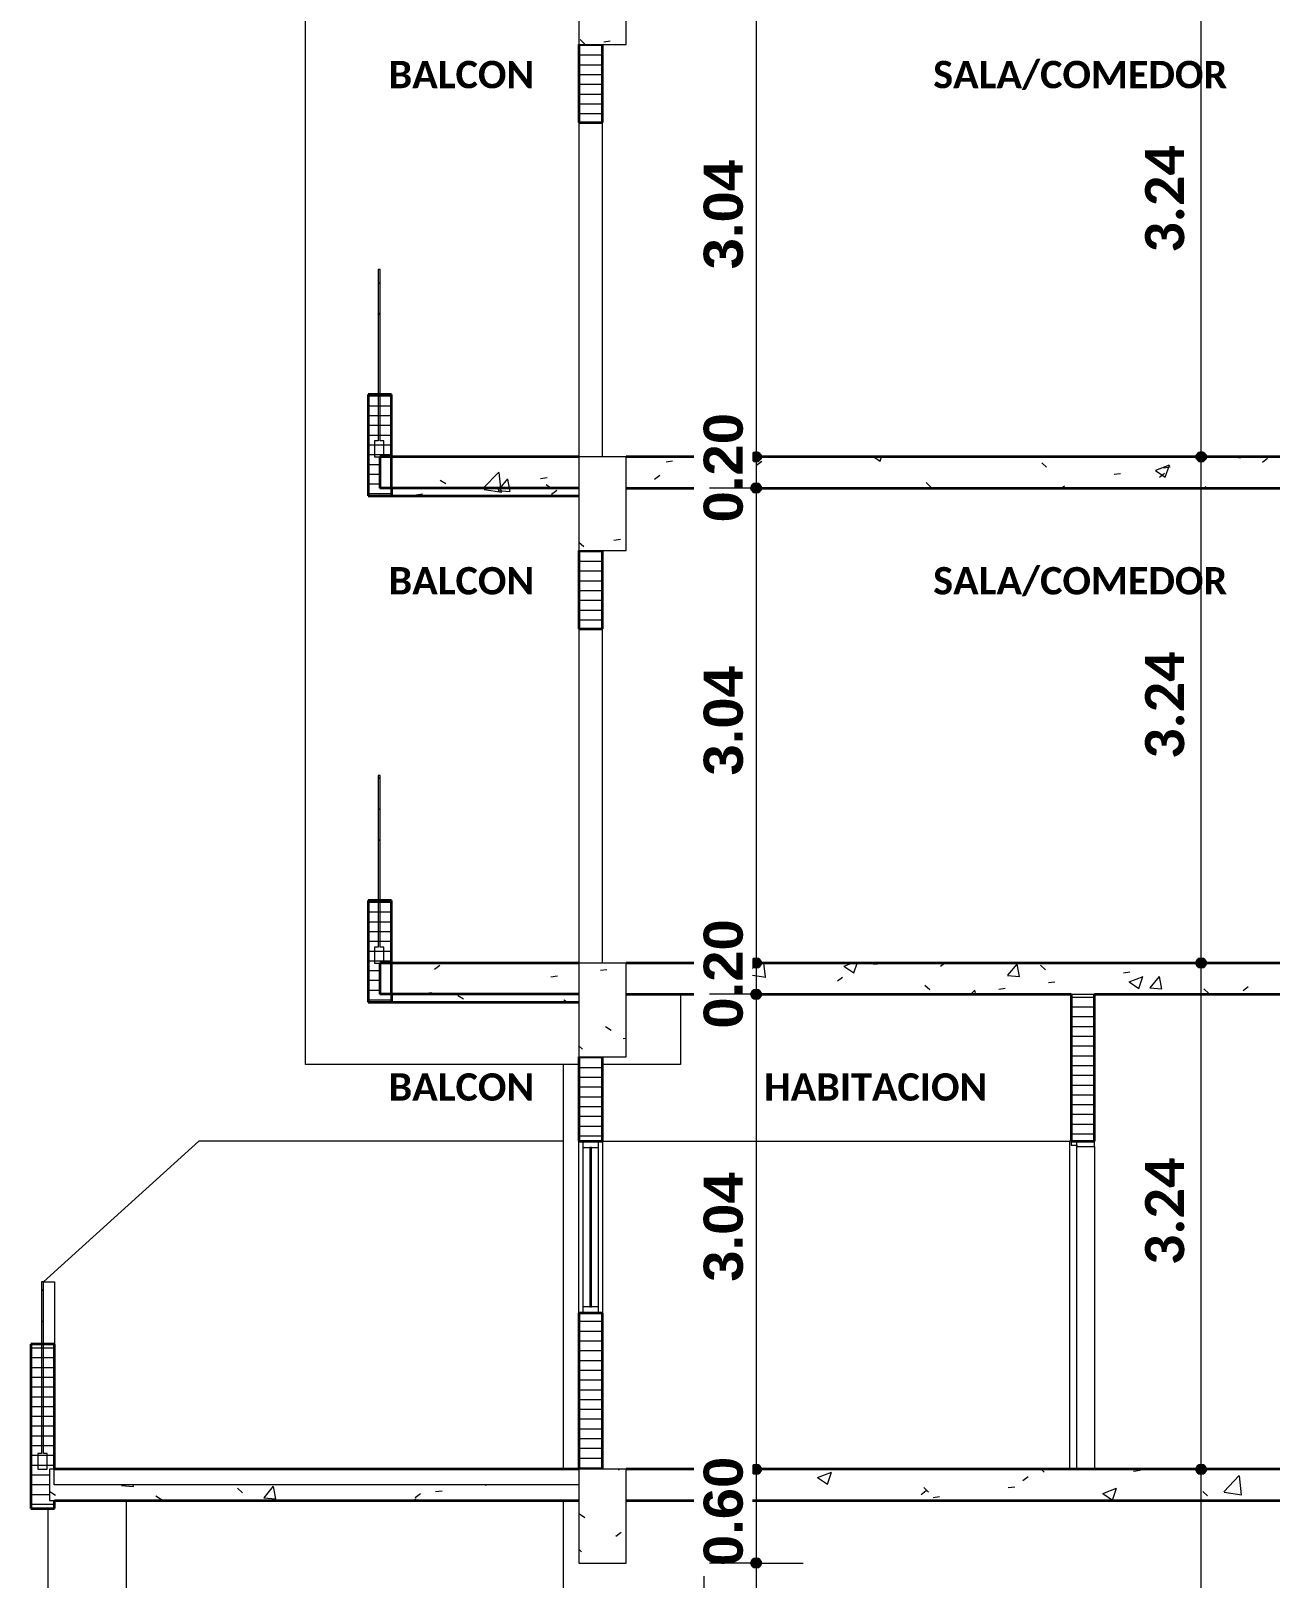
# Model space of a CAD drawing. Header units: metres. Extents: x -144 to 1000, y -717 to 29.
# Drawn here: x 218.7 to 226.64, y -646.76 to -636.86 of the extents above; entities that cross this region are included whole.
import ezdxf

# ---------------------------------------------------------------- set-up
doc = ezdxf.new("R2010")
doc.units = ezdxf.units.M
doc.layers.get('0').update_dxf_attribs({"color": 1})
for name, color, linetype, lineweight in [('A-ANNO-DIMS', 1, 'Continuous', 9), ('A-DETL-GENF', 1, 'Continuous', 9), ('A-DETL-THIN', 1, 'Continuous', 9), ('A-DOOR', 1, 'Continuous', 9), ('A-DOOR-FRAM', 1, 'Continuous', 9), ('A-FLOR', 2, 'Continuous', 9), ('A-FLOR-HRAL', 1, 'Continuous', 9), ('A-FLOR-MCUT', 7, 'Continuous', 9), ('A-FLOR-PATT', 8, 'Continuous', 50), ('A-GENM', 1, 'Continuous', 9), ('A-GLAZ', 1, 'Continuous', 9), ('A-WALL', 4, 'Continuous', 9), ('G-ANNO-TEXT', 2, 'Continuous', 9), ('I-FURN', 2, 'Continuous', 9), ('S-COLS', 7, 'Continuous', 9)]:
    doc.layers.add(name, color=color, linetype=linetype, lineweight=lineweight)
doc.layers.add('A-WALL-PATT', color=7, linetype='Continuous', lineweight=35, true_color=0x9c9c9c)
doc.styles.add('Arial Black_B', font='ariblk.ttf', dxfattribs={"width": 0.9, "height": 0.1875})
doc.styles.add('Calibri_B', font='calibrib.ttf', dxfattribs={"height": 0.165})
doc.styles.add('Calibri_B_1', font='calibrib.ttf', dxfattribs={"height": 0.135})
pattern_1 = [(45, (230.7434, -649.9904), (-0.561266, 0.561266), []), (45, (230.9414, -649.9904), (0, 1.122532), []), (45, (230.5444, -649.9904), (0, 1.122532), [])]

# ---------------------------------------------------------------- blocks, each defined once
blk = doc.blocks.new('ololo')
at = {"layer": 'A-ANNO-DIMS', "lineweight": 25, "true_color": 0x008000}
h = blk.add_hatch(color=96, dxfattribs=at)
edge = h.paths.add_edge_path()
edge.add_arc((223.3459, -639.5854), 0.0312, 0, 360)
h = blk.add_hatch(color=96, dxfattribs=at)
edge = h.paths.add_edge_path()
edge.add_arc((223.3459, -639.5854), 0.0312, 0, 360)
at = {"layer": 'A-ANNO-DIMS', "lineweight": 25}
h = blk.add_hatch(color=256, dxfattribs=at)
edge = h.paths.add_edge_path()
edge.add_arc((226.1945, -639.5854), 0.0313, 0, 360)
h = blk.add_hatch(color=256, dxfattribs=at)
edge = h.paths.add_edge_path()
edge.add_arc((226.1945, -639.5854), 0.0313, 0, 360)
at = {"layer": 'A-ANNO-DIMS', "lineweight": 25, "true_color": 0x008000}
h = blk.add_hatch(color=96, dxfattribs=at)
edge = h.paths.add_edge_path()
edge.add_arc((223.3459, -639.7854), 0.0312, 0, 360)
h = blk.add_hatch(color=96, dxfattribs=at)
edge = h.paths.add_edge_path()
edge.add_arc((223.3459, -642.8254), 0.0312, 0, 360)
h = blk.add_hatch(color=96, dxfattribs=at)
edge = h.paths.add_edge_path()
edge.add_arc((223.3459, -642.8254), 0.0312, 0, 360)
at = {"layer": 'A-ANNO-DIMS', "lineweight": 25}
h = blk.add_hatch(color=256, dxfattribs=at)
edge = h.paths.add_edge_path()
edge.add_arc((226.1945, -642.8254), 0.0313, 0, 360)
h = blk.add_hatch(color=256, dxfattribs=at)
edge = h.paths.add_edge_path()
edge.add_arc((226.1945, -642.8254), 0.0313, 0, 360)
at = {"layer": 'A-ANNO-DIMS', "lineweight": 25, "true_color": 0x008000}
h = blk.add_hatch(color=96, dxfattribs=at)
edge = h.paths.add_edge_path()
edge.add_arc((223.3459, -643.0254), 0.0312, 0, 360)
h = blk.add_hatch(color=96, dxfattribs=at)
edge = h.paths.add_edge_path()
edge.add_arc((223.3459, -646.0654), 0.0312, 0, 360)
h = blk.add_hatch(color=96, dxfattribs=at)
edge = h.paths.add_edge_path()
edge.add_arc((223.3459, -646.0654), 0.0312, 0, 360)
at = {"layer": 'A-ANNO-DIMS', "lineweight": 25}
h = blk.add_hatch(color=256, dxfattribs=at)
edge = h.paths.add_edge_path()
edge.add_arc((226.1945, -646.0654), 0.0313, 0, 360)
h = blk.add_hatch(color=256, dxfattribs=at)
edge = h.paths.add_edge_path()
edge.add_arc((226.1945, -646.0654), 0.0313, 0, 360)
at = {"layer": 'A-ANNO-DIMS', "lineweight": 25, "true_color": 0x008000}
h = blk.add_hatch(color=96, dxfattribs=at)
edge = h.paths.add_edge_path()
edge.add_arc((223.3459, -646.6654), 0.0312, 0, 360)
at = {"layer": 'A-FLOR-HRAL', "true_color": 0x808080}
h = blk.add_hatch(dxfattribs=at)
h.set_pattern_fill('FP_6', color=8, style=0, pattern_type=2)
h.set_pattern_definition(pattern_1)
h.paths.add_polyline_path([(220.9376, -639.1854), (220.9366, -638.3854), (220.9256, -638.3854), (220.9256, -639.1854), (220.9366, -639.1854)])
h = blk.add_hatch(dxfattribs=at)
h.set_pattern_fill('FP_6', color=8, style=0, pattern_type=2)
h.set_pattern_definition(pattern_1)
h.paths.add_polyline_path([(220.9376, -642.4254), (220.9366, -641.6254), (220.9256, -641.6254), (220.9256, -642.4254), (220.9366, -642.4254)])
h = blk.add_hatch(dxfattribs=at)
h.set_pattern_fill('FP_6', color=8, style=0, pattern_type=2)
h.set_pattern_definition(pattern_1)
h.paths.add_polyline_path([(218.7835, -645.2654), (218.7835, -644.8654), (218.7715, -644.8654), (218.7715, -645.2654), (218.7759, -645.2654)])
at = {"layer": 'A-ANNO-DIMS'}
for p, q in [((226.1945, -639.5854), (226.1945, -636.3454)), ((226.1945, -639.5854), (225.8945, -639.5854)), ((226.1945, -639.5854), (225.8945, -639.5854)), ((226.1945, -642.8254), (226.1945, -639.5854)), ((226.1945, -639.5854), (226.4945, -639.5854)), ((226.1945, -639.5854), (226.4945, -639.5854)), ((226.1945, -642.8254), (225.8945, -642.8254)), ((226.1945, -642.8254), (225.8945, -642.8254)), ((226.1945, -646.0654), (226.1945, -642.8254)), ((226.1945, -642.8254), (226.4945, -642.8254)), ((226.1945, -642.8254), (226.4945, -642.8254)), ((226.1945, -646.0654), (225.8945, -646.0654)), ((226.1945, -646.0654), (225.8945, -646.0654)), ((226.1945, -649.2686), (226.1945, -646.0654)), ((226.1945, -646.0654), (226.4945, -646.0654)), ((226.1945, -646.0654), (226.4945, -646.0654))]:
    blk.add_line(p, q, dxfattribs=at)
at = {"layer": 'A-ANNO-DIMS', "color": 96, "true_color": 0x008000}
for p, q in [((223.3459, -636.5454), (223.3459, -639.5854)), ((223.3459, -639.5854), (223.0459, -639.5854)), ((223.3459, -639.5854), (223.0459, -639.5854)), ((223.3459, -639.5854), (223.6459, -639.5854)), ((223.3459, -639.5854), (223.3459, -639.7854)), ((223.3459, -639.5854), (223.6459, -639.5854)), ((223.3459, -639.7854), (223.0459, -639.7854)), ((223.3459, -639.7854), (223.6459, -639.7854)), ((223.3459, -642.8254), (223.0459, -642.8254)), ((223.3459, -642.8254), (223.0459, -642.8254)), ((223.3459, -642.8254), (223.6459, -642.8254)), ((223.3459, -642.8254), (223.3459, -643.0254)), ((223.3459, -642.8254), (223.6459, -642.8254)), ((223.3459, -643.0254), (223.0459, -643.0254)), ((223.3459, -643.0254), (223.6459, -643.0254)), ((223.3459, -646.0654), (223.0459, -646.0654)), ((223.3459, -646.0654), (223.0459, -646.0654)), ((223.3459, -646.0654), (223.6459, -646.0654)), ((223.3459, -646.0654), (223.3459, -646.6654)), ((223.3459, -646.0654), (223.6459, -646.0654)), ((223.3459, -646.6654), (223.0459, -646.6654)), ((223.3459, -646.6654), (223.6459, -646.6654))]:
    blk.add_line(p, q, dxfattribs=at)
at = {"layer": 'A-ANNO-DIMS', "color": 96, "lineweight": 25, "true_color": 0x008000}
for centre in [(223.3459, -639.5854), (223.3459, -639.5854), (223.3459, -639.7854), (223.3459, -642.8254), (223.3459, -642.8254), (223.3459, -643.0254), (223.3459, -646.0654), (223.3459, -646.0654), (223.3459, -646.6654)]:
    blk.add_circle(centre, 0.0312, dxfattribs=at)
at = {"layer": 'A-ANNO-DIMS', "lineweight": 25}
for centre in [(226.1945, -639.5854), (226.1945, -639.5854), (226.1945, -642.8254), (226.1945, -642.8254), (226.1945, -646.0654), (226.1945, -646.0654)]:
    blk.add_circle(centre, 0.0313, dxfattribs=at)
at = {"layer": 'A-DETL-GENF'}
for p, q in [((222.219, -636.9151), (222.2499, -636.9434)), ((222.3696, -636.9283), (222.4111, -636.9229)), ((222.2115, -640.1315), (222.2424, -640.1598)), ((222.4353, -640.1181), (222.4768, -640.1126)), ((222.3483, -642.8711), (222.3898, -642.8656)), ((222.3817, -643.2313), (222.4171, -643.2538)), ((222.4952, -643.3087), (222.5126, -643.3064)), ((222.2114, -643.3546), (222.2349, -643.3762)), ((222.4638, -646.0704), (222.4703, -646.0654)), ((222.2143, -646.3507), (222.2497, -646.3733)), ((222.4483, -646.4932), (222.4816, -646.4677)), ((222.2104, -646.577), (222.2274, -646.5926))]:
    blk.add_line(p, q, dxfattribs=at)
at = {"layer": 'A-DETL-THIN'}
for p, q in [((222.2104, -636.3454), (222.2104, -636.9454)), ((222.5126, -636.9454), (222.5126, -636.3454)), ((222.2104, -636.9454), (222.5126, -636.9454)), ((222.5126, -639.5854), (222.2104, -639.5854)), ((222.2104, -639.5854), (222.2104, -640.1854)), ((222.5126, -640.1854), (222.5126, -639.5854)), ((222.2104, -640.1854), (222.5126, -640.1854)), ((222.5126, -642.8254), (222.2104, -642.8254)), ((222.2104, -642.8254), (222.2104, -643.4254)), ((222.5126, -643.4254), (222.5126, -642.8254)), ((222.2104, -643.4254), (222.5126, -643.4254)), ((222.5126, -646.0654), (222.2104, -646.0654)), ((222.2104, -646.0654), (222.2104, -646.6654)), ((222.5126, -646.6654), (222.5126, -646.0654)), ((222.2104, -646.6654), (222.5126, -646.6654))]:
    blk.add_line(p, q, dxfattribs=at)
at = {"layer": 'A-DOOR', "lineweight": 15}
for p, q in [((225.3976, -643.9654), (225.3526, -643.9654)), ((225.3526, -643.9654), (225.3526, -646.0654)), ((225.3976, -646.0654), (225.3976, -643.9654)), ((225.3526, -646.0654), (225.3976, -646.0654))]:
    blk.add_line(p, q, dxfattribs=at)
at = {"layer": 'A-DOOR-FRAM', "lineweight": 15}
for p, q in [((222.3615, -637.4454), (222.2115, -637.4454)), ((222.2115, -637.4454), (222.2115, -639.5854)), ((222.3615, -639.5854), (222.3615, -637.4454)), ((222.3615, -640.6854), (222.2115, -640.6854)), ((222.2115, -640.6854), (222.2115, -642.8254)), ((222.3615, -642.8254), (222.3615, -640.6854)), ((225.5126, -643.9654), (225.3626, -643.9654)), ((225.3626, -643.9654), (225.3626, -643.9904)), ((225.3626, -643.9904), (225.3976, -643.9904)), ((225.3976, -643.9904), (225.3976, -644.0004)), ((225.3976, -644.0004), (225.5126, -644.0004)), ((225.5126, -644.0004), (225.5126, -643.9654))]:
    blk.add_line(p, q, dxfattribs=at)
at = {"layer": 'A-DOOR-FRAM'}
blk.add_line((225.5126, -644.0004), (225.5126, -646.0654), dxfattribs=at)
at = {"layer": 'A-FLOR', "lineweight": 35}
for p, q in [((222.2104, -639.5854), (220.9366, -639.5854)), ((220.9366, -639.5854), (220.9366, -639.7854)), ((229.8104, -639.5854), (222.5126, -639.5854)), ((222.2104, -639.7854), (220.9366, -639.7854)), ((221.0116, -639.7854), (221.0116, -639.8354)), ((221.0116, -639.8354), (222.2104, -639.8354)), ((222.5126, -639.7854), (228.1116, -639.7854)), ((222.2104, -642.8254), (220.9366, -642.8254)), ((220.9366, -642.8254), (220.9366, -643.0254)), ((229.8104, -642.8254), (222.5126, -642.8254)), ((222.2104, -643.0254), (220.9366, -643.0254)), ((221.0116, -643.0254), (221.0116, -643.0754)), ((222.5126, -643.0254), (225.3626, -643.0254)), ((225.5126, -643.0254), (228.7616, -643.0254)), ((221.0116, -643.0754), (222.2104, -643.0754)), ((222.2104, -646.0654), (218.8525, -646.0654)), ((229.8104, -646.0654), (222.5126, -646.0654)), ((218.853, -646.2654), (222.2104, -646.2654)), ((222.5126, -646.2654), (229.8104, -646.2654))]:
    blk.add_line(p, q, dxfattribs=at)
at = {"layer": 'A-FLOR-HRAL'}
for p, q in [((220.9256, -638.3854), (220.9256, -639.4834)), ((220.9376, -638.3854), (220.9256, -638.3854)), ((220.9376, -639.4834), (220.9376, -638.3854)), ((220.9256, -639.4834), (220.9016, -639.4834)), ((220.9016, -639.4834), (220.9016, -639.5854)), ((220.9616, -639.4834), (220.9376, -639.4834)), ((220.9616, -639.5854), (220.9616, -639.4834)), ((220.9016, -639.5854), (220.9616, -639.5854)), ((220.9256, -641.6254), (220.9256, -642.7234)), ((220.9376, -641.6254), (220.9256, -641.6254)), ((220.9376, -642.7234), (220.9376, -641.6254)), ((220.9256, -642.7234), (220.9016, -642.7234)), ((220.9016, -642.7234), (220.9016, -642.8254)), ((220.9616, -642.7234), (220.9376, -642.7234)), ((220.9616, -642.8254), (220.9616, -642.7234)), ((220.9016, -642.8254), (220.9616, -642.8254)), ((218.7715, -644.8654), (218.7715, -645.9634)), ((218.7835, -644.8654), (218.7715, -644.8654)), ((218.7835, -645.9634), (218.7835, -644.8654)), ((218.7715, -645.9634), (218.7475, -645.9634)), ((218.7475, -645.9634), (218.7475, -646.0654)), ((218.8075, -645.9634), (218.7835, -645.9634)), ((218.8075, -646.0654), (218.8075, -645.9634)), ((218.7475, -646.0654), (218.8075, -646.0654))]:
    blk.add_line(p, q, dxfattribs=at)
at = {"layer": 'A-FLOR-MCUT'}
for p, q in [((225.3626, -643.0254), (225.5126, -643.0254)), ((218.8525, -646.0654), (218.8215, -646.0654)), ((218.8215, -646.0654), (218.8215, -646.2654)), ((218.8525, -646.1654), (218.8525, -646.0654)), ((222.2104, -646.1654), (218.8525, -646.1654)), ((218.8215, -646.2654), (218.853, -646.2654))]:
    blk.add_line(p, q, dxfattribs=at)
at = {"layer": 'A-FLOR-PATT', "color": 8, "lineweight": 5, "true_color": 0x828282}
for p, q in [((222.7694, -639.6172), (222.8109, -639.6117)), ((223.3476, -639.6392), (223.3809, -639.6137)), ((224.0993, -639.5854), (224.1399, -639.6127)), ((224.1398, -639.613), (224.149, -639.5854)), ((225.1741, -639.623), (225.205, -639.6513)), ((225.9018, -639.6718), (225.965, -639.7144)), ((225.9032, -639.6713), (225.9921, -639.6372)), ((225.9539, -639.6549), (225.9954, -639.6494)), ((225.9649, -639.7147), (225.9907, -639.638)), ((226.4349, -639.5916), (226.4764, -639.5861)), ((226.5864, -639.6196), (226.6196, -639.5941)), ((221.323, -639.7339), (221.3583, -639.7564)), ((221.5989, -639.7852), (221.6973, -639.6826)), ((221.7111, -639.7852), (221.6996, -639.6865)), ((221.7064, -639.7852), (221.7568, -639.7252)), ((221.766, -639.7852), (221.7553, -639.7273)), ((221.966, -639.723), (222.0075, -639.7175)), ((222.0009, -639.7625), (222.0363, -639.7851)), ((222.6954, -639.7288), (222.7286, -639.7033)), ((224.4335, -639.7501), (224.4644, -639.7784)), ((225.2993, -639.7854), (225.3186, -639.7705)), ((225.637, -639.6966), (225.6785, -639.6911)), ((225.9269, -639.7147), (225.9601, -639.6892)), ((226.2191, -639.7747), (226.2308, -639.7854)), ((221.1685, -639.828), (221.21, -639.8225)), ((221.485, -639.7863), (221.492, -639.7854)), ((221.4931, -639.7852), (221.5266, -639.7808)), ((221.5984, -639.7857), (221.5988, -639.7854)), ((221.604, -639.7942), (221.7169, -639.8117)), ((221.6939, -639.8), (221.7698, -639.8066)), ((221.6955, -639.7981), (221.7062, -639.7854)), ((221.7136, -639.8071), (221.7111, -639.7854)), ((221.77, -639.8069), (221.766, -639.7854)), ((222.036, -639.8238), (222.0692, -639.7983)), ((221.2864, -642.8646), (221.3196, -642.8391)), ((223.291, -642.8921), (223.355, -642.8254)), ((223.4059, -642.9127), (223.3957, -642.8254)), ((223.9077, -642.8442), (223.9709, -642.8869)), ((223.9082, -642.8441), (223.9569, -642.8254)), ((223.9708, -642.8871), (223.9915, -642.8254)), ((224.0461, -642.8254), (224.1203, -642.8319)), ((224.1204, -642.8321), (224.1192, -642.8254)), ((224.5251, -642.845), (224.5507, -642.8254)), ((224.9564, -642.9036), (225.0177, -642.8306)), ((225.0314, -642.9119), (225.0167, -642.8322)), ((225.1666, -642.8394), (225.1975, -642.8677)), ((222.0315, -642.9128), (222.0731, -642.9073)), ((223.2954, -642.8981), (223.4083, -642.9156)), ((223.8656, -642.9401), (223.8989, -642.9146)), ((224.9553, -642.9049), (225.0312, -642.9116)), ((225.2162, -642.9504), (225.2577, -642.945)), ((225.6972, -642.8871), (225.7387, -642.8816)), ((225.7336, -642.9457), (225.8225, -642.9116)), ((225.7959, -642.9889), (225.8217, -642.9121)), ((225.8674, -642.9833), (225.9286, -642.9103)), ((225.9423, -642.9916), (225.9276, -642.912)), ((221.2283, -643.0185), (221.2699, -643.0131)), ((221.436, -643.032), (221.4713, -643.0546)), ((223.2241, -643.0214), (223.2574, -642.9959)), ((224.426, -642.9665), (224.4569, -642.9948)), ((224.7209, -643.0254), (224.7457, -642.9995)), ((224.7499, -643.0254), (224.7472, -643.0023)), ((224.8991, -642.9922), (224.9407, -642.9867)), ((225.7329, -642.946), (225.796, -642.9886)), ((225.8662, -642.9846), (225.9422, -642.9913)), ((226.2116, -642.9911), (226.2425, -643.0194)), ((226.4629, -643.0018), (226.4961, -642.9763)), ((222.1139, -643.0607), (222.137, -643.0754)), ((223.7385, -646.1185), (223.8274, -646.0844)), ((223.8018, -646.1613), (223.8275, -646.0846)), ((225.0538, -646.1377), (225.087, -646.1122)), ((225.1696, -646.0654), (225.19, -646.0841)), ((225.7622, -646.077), (225.8037, -646.0715)), ((226.3394, -646.209), (226.4383, -646.1059)), ((226.4534, -646.2284), (226.4394, -646.1078)), ((218.8246, -646.2075), (218.8599, -646.2301)), ((219.2837, -646.1682), (219.3596, -646.1748)), ((219.2842, -646.1677), (219.2861, -646.1654)), ((219.3597, -646.175), (219.358, -646.1654)), ((220.0262, -646.1872), (220.0571, -646.2155)), ((220.1951, -646.2473), (220.2564, -646.1744)), ((220.2707, -646.2548), (220.256, -646.1751)), ((221.2937, -646.2083), (221.3353, -646.2029)), ((221.6106, -646.1666), (221.6201, -646.1654)), ((221.8043, -646.1655), (221.8045, -646.1654)), ((223.7388, -646.1184), (223.8019, -646.161)), ((224.4015, -646.2272), (224.4348, -646.2017)), ((224.4185, -646.1829), (224.4494, -646.2112)), ((224.9595, -646.1827), (225.001, -646.1772)), ((225.5639, -646.2201), (225.6528, -646.186)), ((225.6269, -646.263), (225.6527, -646.1863)), ((226.2041, -646.2075), (226.235, -646.2358)), ((226.3418, -646.2122), (226.4548, -646.2297)), ((219.5025, -646.2362), (219.5379, -646.2587)), ((220.1805, -646.2648), (220.1813, -646.2654)), ((220.1947, -646.2479), (220.2706, -646.2545)), ((221.1578, -646.2654), (221.1673, -646.2541)), ((221.1629, -646.2468), (221.1961, -646.2213)), ((221.1688, -646.2654), (221.1669, -646.2549)), ((224.4785, -646.246), (224.52, -646.2405)), ((225.5639, -646.2201), (225.6271, -646.2627))]:
    blk.add_line(p, q, dxfattribs=at)
at = {"layer": 'A-GENM'}
blk.add_line((222.3615, -643.9654), (225.3526, -643.9654), dxfattribs=at)
at = {"layer": 'A-GLAZ', "lineweight": 15}
for p, q in [((222.3365, -643.9654), (222.2365, -643.9654)), ((222.2365, -643.9654), (222.2365, -644.0054)), ((222.2365, -644.0054), (222.3365, -644.0054)), ((222.2915, -644.0054), (222.2815, -644.0054)), ((222.2815, -644.0054), (222.2815, -645.0254)), ((222.2915, -645.0254), (222.2915, -644.0054)), ((222.3365, -644.0054), (222.3365, -643.9654)), ((222.2365, -645.0254), (222.2365, -645.0654)), ((222.3365, -645.0254), (222.2365, -645.0254)), ((222.2365, -645.0654), (222.3365, -645.0654)), ((222.2815, -645.0254), (222.2915, -645.0254)), ((222.3365, -645.0654), (222.3365, -645.0254))]:
    blk.add_line(p, q, dxfattribs=at)
at = {"layer": 'A-GLAZ'}
for p, q in [((222.2365, -644.0054), (222.2365, -645.0254)), ((222.3365, -645.0254), (222.3365, -644.0054))]:
    blk.add_line(p, q, dxfattribs=at)
at = {"layer": 'A-WALL'}
for p, q in [((220.4616, -643.4754), (220.4616, -610.4254)), ((222.8616, -643.0254), (222.8616, -643.4754)), ((222.2115, -643.4754), (220.4616, -643.4754)), ((222.8616, -643.4754), (222.3615, -643.4754)), ((219.778, -643.9654), (218.7835, -644.8654)), ((222.1116, -643.9654), (219.778, -643.9654)), ((222.2115, -645.0654), (222.2115, -643.9654)), ((222.3615, -643.9654), (222.3615, -645.0654)), ((218.7835, -644.8654), (218.853, -644.8654)), ((218.853, -644.8654), (218.853, -645.2654))]:
    blk.add_line(p, q, dxfattribs=at)
at = {"layer": 'A-WALL', "lineweight": 35}
for p, q in [((222.2115, -636.9454), (222.2115, -637.4454)), ((222.3615, -637.4454), (222.3615, -636.9454)), ((222.2115, -637.4454), (222.3615, -637.4454)), ((220.8616, -639.1854), (220.8616, -639.8354)), ((221.0116, -639.1854), (220.8616, -639.1854)), ((221.0116, -639.7854), (221.0116, -639.1854)), ((220.8616, -639.8354), (221.0116, -639.8354)), ((222.2115, -640.1854), (222.2115, -640.6854)), ((222.3615, -640.6854), (222.3615, -640.1854)), ((222.2115, -640.6854), (222.3615, -640.6854)), ((220.8616, -642.4254), (220.8616, -643.0754)), ((221.0116, -642.4254), (220.8616, -642.4254)), ((221.0116, -643.0254), (221.0116, -642.4254)), ((225.3626, -643.0254), (225.3626, -643.9654)), ((225.5126, -643.9654), (225.5126, -643.0254)), ((220.8616, -643.0754), (221.0116, -643.0754)), ((222.2115, -643.4254), (222.2115, -643.9654)), ((222.3615, -643.9654), (222.3615, -643.4254)), ((222.2115, -643.9654), (222.3615, -643.9654)), ((225.3626, -643.9654), (225.5126, -643.9654)), ((222.2115, -645.0654), (222.2115, -646.0654)), ((222.3615, -645.0654), (222.2115, -645.0654)), ((222.3615, -646.0654), (222.3615, -645.0654)), ((218.703, -645.2654), (218.703, -646.3154)), ((218.853, -645.2654), (218.703, -645.2654)), ((218.853, -646.0654), (218.853, -645.2654)), ((218.853, -646.3154), (218.853, -646.2654)), ((218.703, -646.3154), (218.853, -646.3154))]:
    blk.add_line(p, q, dxfattribs=at)
at = {"layer": 'A-WALL-PATT', "color": 8, "lineweight": 5, "true_color": 0x727272}
for p, q in [((222.3615, -636.9529), (222.2115, -636.9529)), ((222.3615, -637.0154), (222.2117, -637.0154)), ((222.3615, -637.0779), (222.2118, -637.0779)), ((222.3615, -637.1404), (222.2119, -637.1404)), ((222.3615, -637.2029), (222.2121, -637.2029)), ((222.3615, -637.2654), (222.2122, -637.2654)), ((222.3615, -637.3279), (222.2123, -637.3279)), ((222.3615, -637.3904), (222.2125, -637.3904)), ((221.0116, -639.1979), (220.8616, -639.1979)), ((221.0116, -639.2604), (220.8616, -639.2604)), ((221.0116, -639.3229), (220.8616, -639.3229)), ((221.0116, -639.3854), (220.8616, -639.3854)), ((221.0116, -639.4479), (220.8616, -639.4479)), ((221.0116, -639.5104), (220.8616, -639.5104)), ((221.0116, -639.5729), (220.8616, -639.5729)), ((220.9366, -639.6354), (220.8616, -639.6354)), ((220.9366, -639.6979), (220.8616, -639.6979)), ((220.9366, -639.7604), (220.8616, -639.7604)), ((221.0116, -639.8229), (220.8616, -639.8229)), ((222.3615, -640.1929), (222.2115, -640.1929)), ((222.3615, -640.2554), (222.2115, -640.2554)), ((222.3615, -640.3179), (222.2115, -640.3179)), ((222.3615, -640.3804), (222.2115, -640.3804)), ((222.3615, -640.4429), (222.2115, -640.4429)), ((222.3615, -640.5054), (222.2115, -640.5054)), ((222.3615, -640.5679), (222.2115, -640.5679)), ((222.3615, -640.6304), (222.2115, -640.6304)), ((221.0116, -642.4379), (220.8616, -642.4379)), ((221.0116, -642.5004), (220.8616, -642.5004)), ((221.0116, -642.5629), (220.8616, -642.5629)), ((221.0116, -642.6254), (220.8616, -642.6254)), ((221.0116, -642.6879), (220.8616, -642.6879)), ((221.0116, -642.7504), (220.8616, -642.7504)), ((221.0116, -642.8129), (220.8616, -642.8129)), ((220.9366, -642.8754), (220.8616, -642.8754)), ((220.9366, -642.9379), (220.8616, -642.9379)), ((220.9366, -643.0004), (220.8616, -643.0004)), ((221.0116, -643.0629), (220.8616, -643.0629)), ((225.5126, -643.0454), (225.3626, -643.0454)), ((225.5126, -643.1079), (225.3626, -643.1079)), ((225.5126, -643.1704), (225.3626, -643.1704)), ((225.5126, -643.2329), (225.3626, -643.2329)), ((225.5126, -643.2954), (225.3626, -643.2954)), ((222.3615, -643.4329), (222.2115, -643.4329)), ((225.5126, -643.3579), (225.3626, -643.3579)), ((225.5126, -643.4204), (225.3626, -643.4204)), ((222.3615, -643.4954), (222.2115, -643.4954)), ((225.5126, -643.4829), (225.3626, -643.4829)), ((222.3615, -643.5579), (222.2115, -643.5579)), ((222.3615, -643.6204), (222.2115, -643.6204)), ((225.5126, -643.5454), (225.3626, -643.5454)), ((225.5126, -643.6079), (225.3626, -643.6079)), ((222.3615, -643.6829), (222.2115, -643.6829)), ((225.5126, -643.6704), (225.3626, -643.6704)), ((225.5126, -643.7329), (225.3626, -643.7329)), ((222.3615, -643.7454), (222.2115, -643.7454)), ((222.3615, -643.8079), (222.2115, -643.8079)), ((225.5126, -643.7954), (225.3626, -643.7954)), ((222.3615, -643.8704), (222.2115, -643.8704)), ((222.3615, -643.9329), (222.2115, -643.9329)), ((225.5126, -643.8579), (225.3626, -643.8579)), ((225.5126, -643.9204), (225.3626, -643.9204)), ((222.3615, -645.1204), (222.2115, -645.1204)), ((222.3615, -645.1829), (222.2115, -645.1829)), ((218.853, -645.2904), (218.703, -645.2904)), ((222.3615, -645.2454), (222.2115, -645.2454)), ((222.3615, -645.3079), (222.2115, -645.3079)), ((218.853, -645.3529), (218.703, -645.3529)), ((218.853, -645.4154), (218.703, -645.4154)), ((222.3615, -645.3704), (222.2115, -645.3704)), ((218.853, -645.4779), (218.703, -645.4779)), ((222.3615, -645.4329), (222.2115, -645.4329)), ((222.3615, -645.4954), (222.2115, -645.4954)), ((218.853, -645.5404), (218.703, -645.5404)), ((218.853, -645.6029), (218.703, -645.6029)), ((222.3615, -645.5579), (222.2115, -645.5579)), ((218.853, -645.6654), (218.703, -645.6654)), ((222.3615, -645.6204), (222.2115, -645.6204)), ((222.3615, -645.6829), (222.2115, -645.6829)), ((218.853, -645.7279), (218.703, -645.7279)), ((218.853, -645.7904), (218.703, -645.7904)), ((222.3615, -645.7454), (222.2115, -645.7454)), ((222.3615, -645.8079), (222.2115, -645.8079)), ((218.853, -645.8529), (218.703, -645.8529)), ((218.853, -645.9154), (218.703, -645.9154)), ((222.3615, -645.8704), (222.2115, -645.8704)), ((218.853, -645.9779), (218.703, -645.9779)), ((222.3615, -645.9329), (222.2115, -645.9329)), ((222.3615, -645.9954), (222.2115, -645.9954)), ((218.853, -646.0404), (218.703, -646.0404)), ((218.8215, -646.1029), (218.703, -646.1029)), ((222.3615, -646.0579), (222.2115, -646.0579)), ((218.8215, -646.1654), (218.703, -646.1654)), ((218.8215, -646.2279), (218.703, -646.2279)), ((218.8527, -646.2904), (218.703, -646.2904))]:
    blk.add_line(p, q, dxfattribs=at)
at = {"layer": 'I-FURN'}
for p, q in [((222.5104, -646.0654), (222.6398, -646.0654)), ((222.5125, -646.0654), (222.7998, -646.0654)), ((222.5126, -646.0654), (222.8386, -646.0654)), ((222.8386, -646.0654), (222.5126, -646.0654)), ((222.5858, -646.0654), (222.5126, -646.0654)), ((222.6134, -646.0654), (222.5126, -646.0654)), ((222.5126, -646.0654), (224.4883, -646.0654)), ((222.5127, -646.0654), (222.5912, -646.0654)), ((222.569, -646.0654), (222.5342, -646.0654)), ((222.6543, -646.0654), (222.5407, -646.0654)), ((222.5686, -646.0654), (222.6886, -646.0654)), ((222.5797, -646.0654), (222.5902, -646.0654)), ((222.5905, -646.0654), (222.8708, -646.0654)), ((222.634, -646.0654), (222.5912, -646.0654)), ((222.6117, -646.0654), (222.6472, -646.0654)), ((222.6227, -646.0654), (222.8083, -646.0654)), ((222.6308, -646.0654), (222.6985, -646.0654)), ((222.634, -646.0654), (222.7681, -646.0654)), ((222.6804, -646.0654), (222.6449, -646.0654)), ((222.652, -646.0654), (222.7517, -646.0654)), ((222.6654, -646.0654), (222.7918, -646.0654)), ((222.6821, -646.0654), (222.796, -646.0654)), ((222.6882, -646.0654), (222.7419, -646.0654)), ((222.9279, -646.0654), (222.7681, -646.0654)), ((222.7971, -646.0654), (222.8495, -646.0654)), ((222.7971, -646.0654), (222.8495, -646.0654)), ((222.8495, -646.0654), (222.8386, -646.0654)), ((222.8495, -646.0654), (222.8386, -646.0654)), ((222.8495, -646.0654), (222.8386, -646.0654)), ((222.8513, -646.0654), (222.8386, -646.0654)), ((222.8386, -646.0654), (222.8513, -646.0654)), ((222.8386, -646.0654), (222.8495, -646.0654)), ((222.9279, -646.0654), (223.1246, -646.0654)), ((222.967, -646.0654), (222.9837, -646.0654)), ((222.977, -646.0654), (222.9975, -646.0654)), ((223.4218, -646.0654), (223.1246, -646.0654)), ((223.4218, -646.0654), (223.5782, -646.0654)), ((223.7348, -646.0654), (223.5782, -646.0654)), ((223.5948, -646.0654), (223.7902, -646.0654)), ((223.9467, -646.0654), (223.7902, -646.0654)), ((223.9467, -646.0654), (224.2438, -646.0654)), ((224.4405, -646.0654), (224.2438, -646.0654)), ((224.3876, -646.0654), (224.4303, -646.0654)), ((224.6003, -646.0654), (224.3876, -646.0654)), ((224.5606, -646.0654), (224.4303, -646.0654)), ((224.4405, -646.0654), (224.6003, -646.0654)), ((224.5953, -646.0654), (224.5606, -646.0654)), ((224.5981, -646.0654), (224.5606, -646.0654))]:
    blk.add_line(p, q, dxfattribs=at)
at = {"layer": 'S-COLS'}
for p, q in [((222.1116, -646.0654), (222.1116, -643.4754)), ((219.3116, -646.2654), (219.3116, -649.1736)), ((222.1116, -649.1736), (222.1116, -646.2654)), ((223.0116, -646.2654), (223.0116, -649.1736)), ((218.8126, -649.1736), (218.8126, -646.3154))]:
    blk.add_line(p, q, dxfattribs=at)
at = {"layer": 'A-ANNO-DIMS', "char_height": 0.25, "width": 0.752731, "attachment_point": 1, "rotation": 90, "line_spacing_factor": 1.158048, "style": 'Calibri_B'}
for insert in [(225.8355, -638.279), (225.8355, -641.519), (225.8355, -644.759)]:
    blk.add_mtext('3.24', dxfattribs=dict(at, insert=insert))
at = {"layer": 'G-ANNO-TEXT', "style": 'Calibri_B_1'}
for s, p in [('BALCON', (220.9925, -637.2259)), ('SALA/COMEDOR', (224.4789, -637.2259)), ('BALCON', (220.9925, -640.4659)), ('SALA/COMEDOR', (224.4789, -640.4659)), ('BALCON', (220.9925, -643.7059)), ('HABITACION', (223.3963, -643.7059))]:
    blk.add_text(s, height=0.175, dxfattribs=at).set_placement(p)
at = {"layer": 'A-ANNO-DIMS', "color": 96, "true_color": 0x008000, "char_height": 0.25, "width": 0.767402, "attachment_point": 1, "rotation": 90, "line_spacing_factor": 1.180619, "style": 'Arial Black_B', "bg_fill": 3, "box_fill_scale": 1.25, "bg_fill_color": 256, "bg_fill_true_color": 13158600, "bg_fill_transparency": 0}
for s, insert in [('3.04', (223.0096, -638.3851)), ('0.20', (223.0096, -640.0051))]:
    blk.add_mtext(s, dxfattribs=dict(at, insert=insert))
at = {"layer": 'A-ANNO-DIMS', "lineweight": 25, "true_color": 0x008000}
h = blk.add_hatch(color=96, dxfattribs=at)
edge = h.paths.add_edge_path()
edge.add_arc((223.3459, -639.7854), 0.0312, 0, 360)
at = {"layer": 'A-ANNO-DIMS', "color": 96, "true_color": 0x008000}
for q in [(223.0459, -639.7854), (223.3459, -642.8254), (223.6459, -639.7854)]:
    blk.add_line((223.3459, -639.7854), q, dxfattribs=at)
at = {"layer": 'A-ANNO-DIMS', "color": 96, "lineweight": 25, "true_color": 0x008000}
blk.add_circle((223.3459, -639.7854), 0.0312, dxfattribs=at)
at = {"layer": 'A-ANNO-DIMS', "color": 96, "true_color": 0x008000, "char_height": 0.25, "width": 0.767402, "attachment_point": 1, "rotation": 90, "line_spacing_factor": 1.180619, "style": 'Arial Black_B', "bg_fill": 3, "box_fill_scale": 1.25, "bg_fill_color": 256, "bg_fill_true_color": 13158600, "bg_fill_transparency": 0}
for s, insert in [('3.04', (223.0096, -641.6251)), ('0.20', (223.0096, -643.2451))]:
    blk.add_mtext(s, dxfattribs=dict(at, insert=insert))
at = {"layer": 'A-ANNO-DIMS', "lineweight": 25, "true_color": 0x008000}
h = blk.add_hatch(color=96, dxfattribs=at)
edge = h.paths.add_edge_path()
edge.add_arc((223.3459, -643.0254), 0.0312, 0, 360)
at = {"layer": 'A-ANNO-DIMS', "color": 96, "true_color": 0x008000}
for q in [(223.0459, -643.0254), (223.3459, -646.0654), (223.6459, -643.0254)]:
    blk.add_line((223.3459, -643.0254), q, dxfattribs=at)
at = {"layer": 'A-ANNO-DIMS', "color": 96, "lineweight": 25, "true_color": 0x008000}
blk.add_circle((223.3459, -643.0254), 0.0312, dxfattribs=at)
at = {"layer": 'A-ANNO-DIMS', "color": 96, "true_color": 0x008000, "char_height": 0.25, "width": 0.767402, "attachment_point": 1, "rotation": 90, "line_spacing_factor": 1.180619, "style": 'Arial Black_B', "bg_fill": 3, "box_fill_scale": 1.25, "bg_fill_color": 256, "bg_fill_true_color": 13158600, "bg_fill_transparency": 0}
for s, insert in [('3.04', (223.0096, -644.8651)), ('0.60', (223.0096, -646.6851))]:
    blk.add_mtext(s, dxfattribs=dict(at, insert=insert))
at = {"layer": 'A-ANNO-DIMS', "lineweight": 25, "true_color": 0x008000}
h = blk.add_hatch(color=96, dxfattribs=at)
edge = h.paths.add_edge_path()
edge.add_arc((223.3459, -646.6654), 0.0312, 0, 360)
at = {"layer": 'A-ANNO-DIMS', "color": 96, "true_color": 0x008000}
for q in [(223.0459, -646.6654), (223.3459, -649.2686), (223.6459, -646.6654)]:
    blk.add_line((223.3459, -646.6654), q, dxfattribs=at)
at = {"layer": 'A-ANNO-DIMS', "color": 96, "lineweight": 25, "true_color": 0x008000}
blk.add_circle((223.3459, -646.6654), 0.0312, dxfattribs=at)

msp = doc.modelspace()

# ---------------------------------------------------------------- block references
at = {"color": 3}
msp.add_blockref('ololo', (0, 0), dxfattribs=at)

doc.saveas('drawing.dxf')
